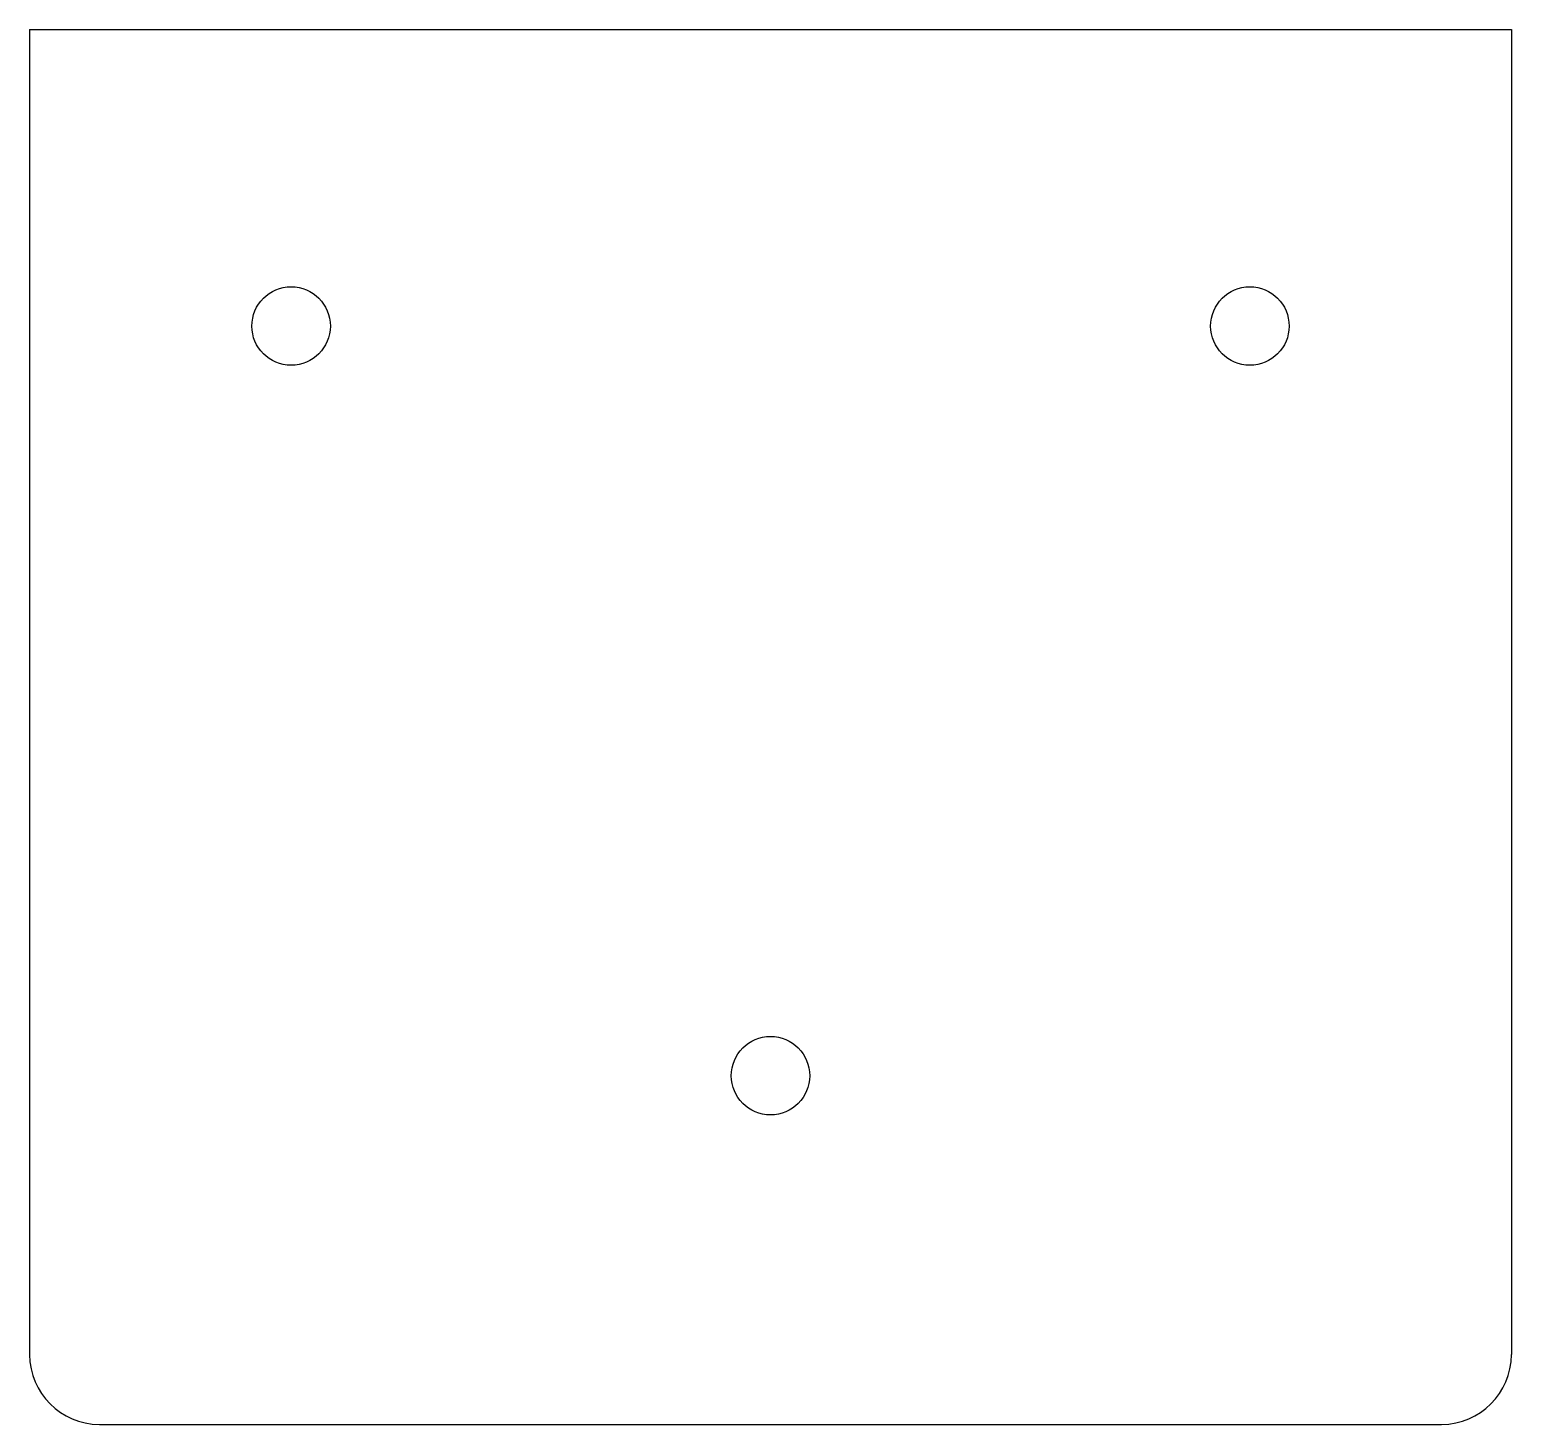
# Model space of a CAD drawing. Extents: x 0 to 85, y 0 to 80.
import ezdxf

# ---------------------------------------------------------------- set-up
doc = ezdxf.new("R2010")
doc.units = 0
doc.header["$MEASUREMENT"] = 0
doc.layers.add('VISIBLE', color=7, linetype='CONTINUOUS')

msp = doc.modelspace()

# ---------------------------------------------------------------- linework, layer by layer
at = {"layer": 'VISIBLE'}
for p, q in [((0, 80), (0, 4)), ((0, 80), (85, 80)), ((85, 80), (85, 4)), ((4, 0), (81, 0))]:
    msp.add_line(p, q, dxfattribs=at)
for centre in [(15, 63), (70, 63), (42.5, 20)]:
    msp.add_circle(centre, 2.25, dxfattribs=at)
for centre, start, end in [((4, 4), 180, 270), ((81, 4), 270, 0)]:
    msp.add_arc(centre, 4, start, end, dxfattribs=at)

doc.saveas('drawing.dxf')
